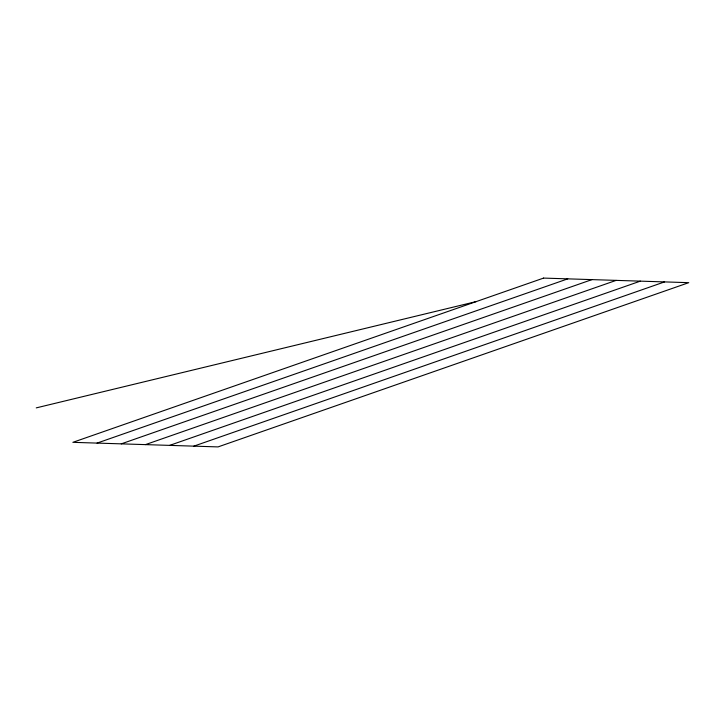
<?xml version="1.0" encoding="UTF-8"?>
<svg xmlns="http://www.w3.org/2000/svg" width="725" height="725" viewBox="0 0 725 725"><rect width="100%" height="100%" fill="white"/><g stroke="black" fill="none" stroke-linecap="round" stroke-linejoin="round"><path stroke-width="1.09" d="M97.059 443.102L567.766 278.853M121.256 443.863L591.963 279.614M145.453 444.624L616.159 280.376M169.65 445.386L640.356 281.137M193.847 446.147L664.553 281.898M36.25 407.885L476.325 301.555M543.569 278.092L72.863 442.332L218.044 446.908L688.75 282.668L543.569 278.092"/></g></svg>
